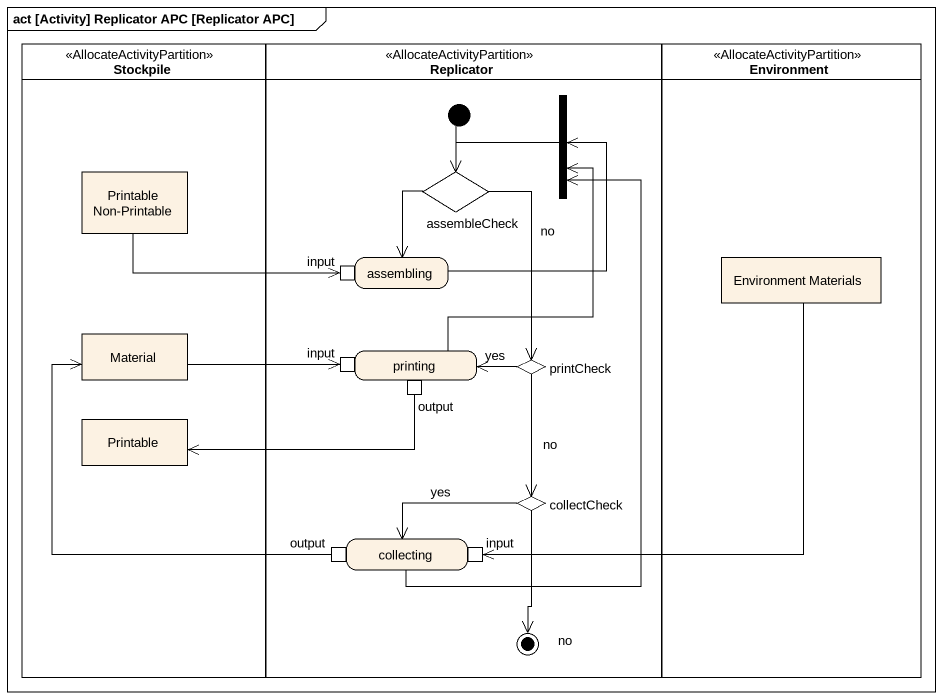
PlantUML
@startuml
mainframe act [Activity] Replicator APC [Replicator APC]
hide empty description
state Stockpile <<AllocateActivityPartition>> {
  state "Printable Non-Printable" as Printable_Non_Printable <<object>>
  state Material <<object>>
  state Printable <<object>>
}
state Replicator <<AllocateActivityPartition>> {
  state fork1 <<join>>
  state assembleCheck <<choice>>
  state assembling {
    state input <<inputPin>>
  }
  state printing {
    state "input" as input_2 <<inputPin>>
    state output <<outputPin>>
  }
  state printCheck <<choice>>
  state collectCheck <<choice>>
  state collecting {
    state "output" as output_2 <<outputPin>>
    state "input" as input_3 <<inputPin>>
  }
  [*] --> assembleCheck
  collectCheck --> [*] : no
}
state Environment <<AllocateActivityPartition>> {
  state "Environment Materials" as Environment_Materials <<object>>
}
fork1 -left-> assembleCheck
Printable_Non_Printable -right-> input
assembleCheck --> assembling
assembleCheck --> printCheck : no
assembling -up-> fork1
Environment_Materials --> input_3
Material -right-> input_2
printing -up-> fork1
printCheck -left-> printing : yes
printCheck --> collectCheck : no
output -left-> Printable
collectCheck -left-> collecting : yes
output_2 -up-> Material
collecting -up-> fork1
@enduml
